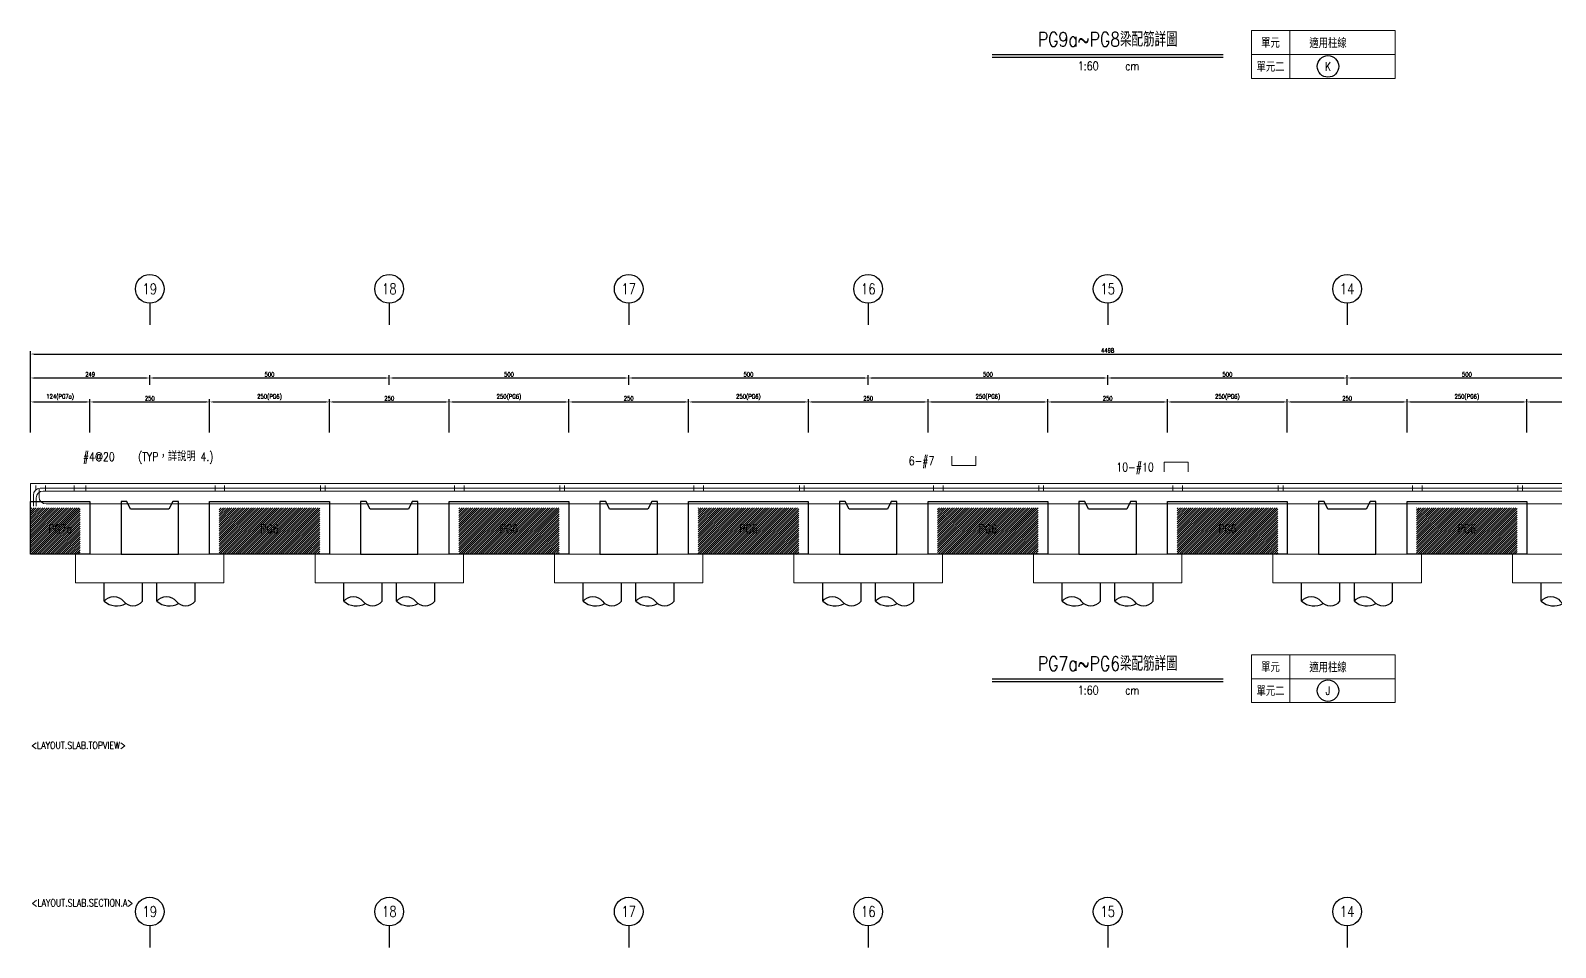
# Model space of a CAD drawing. Extents: x -4754 to 4976, y -23710 to 3942.
# Drawn here: x -265 to 2919, y -9914 to -7999 of the extents above; entities that cross this region are included whole.
import ezdxf
from ezdxf.enums import TextEntityAlignment as Align

# ---------------------------------------------------------------- set-up
doc = ezdxf.new("R2010")
doc.units = 0
doc.header["$LTSCALE"] = 3
doc.layers.get('0').update_dxf_attribs({"linetype": 'CONTINUOUS'})
doc.layers.add('HB_0', color=7, linetype='CONTINUOUS', transparency=0.5)
for name, color, linetype in [('HB_DIM', 1, 'CONTINUOUS'), ('HB_SYMBOLS', 7, 'CONTINUOUS'), ('HB_TXT_CTEXT', 2, 'CONTINUOUS'), ('RCAD.PARM.Treatle', 2, 'CONTINUOUS'), ('鋼筋', 3, 'CONTINUOUS')]:
    doc.layers.add(name, color=color, linetype=linetype)
doc.styles.get("Standard").update_dxf_attribs({"font": 'ROMANS.shx', "width": 0.8, "bigfont": 'chineset.shx'})
doc.dimstyles.new('30', dxfattribs={"dimscale": 3, "dimtxt": 3, "dimasz": 2.5, "dimexe": 2, "dimexo": 2, "dimgap": 1, "dimtad": 1, "dimdsep": 46, "dimtxsty": 'Standard', "dimcen": 0, "dimclrd": 256, "dimclre": 256, "dimclrt": 2, "dimadec": 0, "dimazin": 0, "dimtfac": 1, "dimtix": 1, "dimtmove": 2, "dimatfit": 3, "dimfxl": 1, "dimtolj": 1, "dimtzin": 0, "dimarcsym": 0})

# ---------------------------------------------------------------- blocks, each defined once
blk = doc.blocks.new('title_beam')
at = {"color": 3, "linetype": 'Continuous'}
blk.add_line((-241.2, 0), (241.2, 0), dxfattribs=at)
at = {"color": 1, "linetype": 'Continuous'}
blk.add_line((-241.2, -6), (241.2, -6), dxfattribs=at)
at = {"color": 3, "linetype": 'Continuous', "width": 0.8}
blk.add_attdef('TITLE', text='', height=30, dxfattribs=at).set_placement((0, 33), align=Align.MIDDLE)
at = {"linetype": 'Continuous', "width": 0.8}
blk.add_attdef('SCALE', text='', height=18, dxfattribs=at).set_placement((-40.6, -24), align=Align.MIDDLE)
blk.add_attdef('CM', (36.5, -33), '', height=18, dxfattribs=at)
blk = doc.blocks.new('line_tag')
at = {"layer": 'HB_SYMBOLS', "color": 4, "linetype": 'Continuous'}
blk.add_circle((0, 0), 22.5, dxfattribs=at)
at = {"color": 4, "linetype": 'Continuous', "width": 0.8}
blk.add_attdef('A', text='', height=18, dxfattribs=at).set_placement((0, 0), align=Align.MIDDLE)
blk = doc.blocks.new('racked_with_pilecap_Longitude')
for p, q in [((-95, -38.1), (-95, 0)), ((-15, -38.1), (-15, 0)), ((15, -38.1), (15, 0)), ((95, -38.1), (95, 0))]:
    blk.add_line(p, q)
for points in [[(-95, -38.1, -0.48), (-55, -38.1, 0.48), (-15, -38.1, 0.48)], [(15, -38.1, -0.48), (55, -38.1, 0.48), (95, -38.1, 0.48)], [(-95, -38.1, 0.326111), (-49.8, -43, 0.326111)], [(15, -38.1, 0.326111), (60.2, -43, 0.326111)]]:
    blk.add_lwpolyline(points, format="xyb")
blk = doc.blocks.new('line_guide')
at = {"color": 4, "linetype": 'Continuous'}
blk.add_line((0, 0), (0, -45), dxfattribs=at)
blk.add_circle((0, 30), 30, dxfattribs=at)
at = {"color": 4, "linetype": 'Continuous', "width": 0.8}
blk.add_attdef('A', text='', height=22.5, dxfattribs=at).set_placement((0, 30), align=Align.MIDDLE)
blk = doc.blocks.new('*D1049')
at = {"layer": 'HB_DIM', "linetype": 'Continuous', "lineweight": -2}
for p, q in [((-265.4, -8838.8), (-265.4, -8768.8)), ((-257.9, -8774.8), (-148.9, -8774.8)), ((-141.4, -8838.8), (-141.4, -8768.8))]:
    blk.add_line(p, q, dxfattribs=at)
at = {"layer": 'HB_DIM'}
for points in [[(-257.9, -8773.6), (-257.9, -8776.1), (-265.4, -8774.8)], [(-148.9, -8776.1), (-148.9, -8773.6), (-141.4, -8774.8)]]:
    blk.add_solid(points, dxfattribs=at)
at = {"layer": 'HB_DIM', "color": 2, "linetype": 'Continuous', "insert": (-203.4, -8764.9), "char_height": 9, "attachment_point": 5, "rotation": 0}
blk.add_mtext('\\A1;124(PG7a)', dxfattribs=at)
blk = doc.blocks.new('*D1050')
at = {"layer": 'HB_DIM', "linetype": 'Continuous', "lineweight": -2}
for p, q in [((-141.4, -8838.8), (-141.4, -8768.8)), ((-133.9, -8774.8), (101.1, -8774.8)), ((108.6, -8838.8), (108.6, -8768.8))]:
    blk.add_line(p, q, dxfattribs=at)
at = {"layer": 'HB_DIM'}
for points in [[(-133.9, -8773.6), (-133.9, -8776.1), (-141.4, -8774.8)], [(101.1, -8776.1), (101.1, -8773.6), (108.6, -8774.8)]]:
    blk.add_solid(points, dxfattribs=at)
at = {"layer": 'HB_DIM', "color": 2, "linetype": 'Continuous', "insert": (-16.4, -8767.3), "char_height": 9, "attachment_point": 5, "rotation": 0}
blk.add_mtext('\\A1;250', dxfattribs=at)
blk = doc.blocks.new('*D1051')
at = {"layer": 'HB_DIM', "linetype": 'Continuous', "lineweight": -2}
for p, q in [((108.6, -8838.8), (108.6, -8768.8)), ((116.1, -8774.8), (351.1, -8774.8)), ((358.6, -8838.8), (358.6, -8768.8))]:
    blk.add_line(p, q, dxfattribs=at)
at = {"layer": 'HB_DIM'}
for points in [[(116.1, -8773.6), (116.1, -8776.1), (108.6, -8774.8)], [(351.1, -8776.1), (351.1, -8773.6), (358.6, -8774.8)]]:
    blk.add_solid(points, dxfattribs=at)
at = {"layer": 'HB_DIM', "color": 2, "linetype": 'Continuous', "insert": (233.6, -8764.9), "char_height": 9, "attachment_point": 5, "rotation": 0}
blk.add_mtext('\\A1;250(PG6)', dxfattribs=at)
blk = doc.blocks.new('*D1052')
at = {"layer": 'HB_DIM', "linetype": 'Continuous', "lineweight": -2}
for p, q in [((358.6, -8838.8), (358.6, -8768.8)), ((366.1, -8774.8), (601.1, -8774.8)), ((608.6, -8838.8), (608.6, -8768.8))]:
    blk.add_line(p, q, dxfattribs=at)
at = {"layer": 'HB_DIM'}
for points in [[(366.1, -8773.6), (366.1, -8776.1), (358.6, -8774.8)], [(601.1, -8776.1), (601.1, -8773.6), (608.6, -8774.8)]]:
    blk.add_solid(points, dxfattribs=at)
at = {"layer": 'HB_DIM', "color": 2, "linetype": 'Continuous', "insert": (483.6, -8767.3), "char_height": 9, "attachment_point": 5, "rotation": 0}
blk.add_mtext('\\A1;250', dxfattribs=at)
blk = doc.blocks.new('*D1053')
at = {"layer": 'HB_DIM', "linetype": 'Continuous', "lineweight": -2}
for p, q in [((608.6, -8838.8), (608.6, -8768.8)), ((616.1, -8774.8), (851.1, -8774.8)), ((858.6, -8838.8), (858.6, -8768.8))]:
    blk.add_line(p, q, dxfattribs=at)
at = {"layer": 'HB_DIM'}
for points in [[(616.1, -8773.6), (616.1, -8776.1), (608.6, -8774.8)], [(851.1, -8776.1), (851.1, -8773.6), (858.6, -8774.8)]]:
    blk.add_solid(points, dxfattribs=at)
at = {"layer": 'HB_DIM', "color": 2, "linetype": 'Continuous', "insert": (733.6, -8764.9), "char_height": 9, "attachment_point": 5, "rotation": 0}
blk.add_mtext('\\A1;250(PG6)', dxfattribs=at)
blk = doc.blocks.new('*D1054')
at = {"layer": 'HB_DIM', "linetype": 'Continuous', "lineweight": -2}
for p, q in [((858.6, -8838.8), (858.6, -8768.8)), ((866.1, -8774.8), (1101.1, -8774.8)), ((1108.6, -8838.8), (1108.6, -8768.8))]:
    blk.add_line(p, q, dxfattribs=at)
at = {"layer": 'HB_DIM'}
for points in [[(866.1, -8773.6), (866.1, -8776.1), (858.6, -8774.8)], [(1101.1, -8776.1), (1101.1, -8773.6), (1108.6, -8774.8)]]:
    blk.add_solid(points, dxfattribs=at)
at = {"layer": 'HB_DIM', "color": 2, "linetype": 'Continuous', "insert": (983.6, -8767.3), "char_height": 9, "attachment_point": 5, "rotation": 0}
blk.add_mtext('\\A1;250', dxfattribs=at)
blk = doc.blocks.new('*D1055')
at = {"layer": 'HB_DIM', "linetype": 'Continuous', "lineweight": -2}
for p, q in [((1108.6, -8838.8), (1108.6, -8768.8)), ((1116.1, -8774.8), (1351.1, -8774.8)), ((1358.6, -8838.8), (1358.6, -8768.8))]:
    blk.add_line(p, q, dxfattribs=at)
at = {"layer": 'HB_DIM'}
for points in [[(1116.1, -8773.6), (1116.1, -8776.1), (1108.6, -8774.8)], [(1351.1, -8776.1), (1351.1, -8773.6), (1358.6, -8774.8)]]:
    blk.add_solid(points, dxfattribs=at)
at = {"layer": 'HB_DIM', "color": 2, "linetype": 'Continuous', "insert": (1233.6, -8764.9), "char_height": 9, "attachment_point": 5, "rotation": 0}
blk.add_mtext('\\A1;250(PG6)', dxfattribs=at)
blk = doc.blocks.new('*D1056')
at = {"layer": 'HB_DIM', "linetype": 'Continuous', "lineweight": -2}
for p, q in [((1358.6, -8838.8), (1358.6, -8768.8)), ((1366.1, -8774.8), (1601.1, -8774.8)), ((1608.6, -8838.8), (1608.6, -8768.8))]:
    blk.add_line(p, q, dxfattribs=at)
at = {"layer": 'HB_DIM'}
for points in [[(1366.1, -8773.6), (1366.1, -8776.1), (1358.6, -8774.8)], [(1601.1, -8776.1), (1601.1, -8773.6), (1608.6, -8774.8)]]:
    blk.add_solid(points, dxfattribs=at)
at = {"layer": 'HB_DIM', "color": 2, "linetype": 'Continuous', "insert": (1483.6, -8767.3), "char_height": 9, "attachment_point": 5, "rotation": 0}
blk.add_mtext('\\A1;250', dxfattribs=at)
blk = doc.blocks.new('*D1057')
at = {"layer": 'HB_DIM', "linetype": 'Continuous', "lineweight": -2}
for p, q in [((1608.6, -8838.8), (1608.6, -8768.8)), ((1616.1, -8774.8), (1851.1, -8774.8)), ((1858.6, -8838.8), (1858.6, -8768.8))]:
    blk.add_line(p, q, dxfattribs=at)
at = {"layer": 'HB_DIM'}
for points in [[(1616.1, -8773.6), (1616.1, -8776.1), (1608.6, -8774.8)], [(1851.1, -8776.1), (1851.1, -8773.6), (1858.6, -8774.8)]]:
    blk.add_solid(points, dxfattribs=at)
at = {"layer": 'HB_DIM', "color": 2, "linetype": 'Continuous', "insert": (1733.6, -8764.9), "char_height": 9, "attachment_point": 5, "rotation": 0}
blk.add_mtext('\\A1;250(PG6)', dxfattribs=at)
blk = doc.blocks.new('*D1058')
at = {"layer": 'HB_DIM', "linetype": 'Continuous', "lineweight": -2}
for p, q in [((1858.6, -8838.8), (1858.6, -8768.8)), ((1866.1, -8774.8), (2101.1, -8774.8)), ((2108.6, -8838.8), (2108.6, -8768.8))]:
    blk.add_line(p, q, dxfattribs=at)
at = {"layer": 'HB_DIM'}
for points in [[(1866.1, -8773.6), (1866.1, -8776.1), (1858.6, -8774.8)], [(2101.1, -8776.1), (2101.1, -8773.6), (2108.6, -8774.8)]]:
    blk.add_solid(points, dxfattribs=at)
at = {"layer": 'HB_DIM', "color": 2, "linetype": 'Continuous', "insert": (1983.6, -8767.3), "char_height": 9, "attachment_point": 5, "rotation": 0}
blk.add_mtext('\\A1;250', dxfattribs=at)
blk = doc.blocks.new('*D1059')
at = {"layer": 'HB_DIM', "linetype": 'Continuous', "lineweight": -2}
for p, q in [((2108.6, -8838.8), (2108.6, -8768.8)), ((2116.1, -8774.8), (2351.1, -8774.8)), ((2358.6, -8838.8), (2358.6, -8768.8))]:
    blk.add_line(p, q, dxfattribs=at)
at = {"layer": 'HB_DIM'}
for points in [[(2116.1, -8773.6), (2116.1, -8776.1), (2108.6, -8774.8)], [(2351.1, -8776.1), (2351.1, -8773.6), (2358.6, -8774.8)]]:
    blk.add_solid(points, dxfattribs=at)
at = {"layer": 'HB_DIM', "color": 2, "linetype": 'Continuous', "insert": (2233.6, -8764.9), "char_height": 9, "attachment_point": 5, "rotation": 0}
blk.add_mtext('\\A1;250(PG6)', dxfattribs=at)
blk = doc.blocks.new('*D1060')
at = {"layer": 'HB_DIM', "linetype": 'Continuous', "lineweight": -2}
for p, q in [((2358.6, -8838.8), (2358.6, -8768.8)), ((2366.1, -8774.8), (2601.1, -8774.8)), ((2608.6, -8838.8), (2608.6, -8768.8))]:
    blk.add_line(p, q, dxfattribs=at)
at = {"layer": 'HB_DIM'}
for points in [[(2366.1, -8773.6), (2366.1, -8776.1), (2358.6, -8774.8)], [(2601.1, -8776.1), (2601.1, -8773.6), (2608.6, -8774.8)]]:
    blk.add_solid(points, dxfattribs=at)
at = {"layer": 'HB_DIM', "color": 2, "linetype": 'Continuous', "insert": (2483.6, -8767.3), "char_height": 9, "attachment_point": 5, "rotation": 0}
blk.add_mtext('\\A1;250', dxfattribs=at)
blk = doc.blocks.new('*D1061')
at = {"layer": 'HB_DIM', "linetype": 'Continuous', "lineweight": -2}
for p, q in [((2608.6, -8838.8), (2608.6, -8768.8)), ((2616.1, -8774.8), (2851.1, -8774.8)), ((2858.6, -8838.8), (2858.6, -8768.8))]:
    blk.add_line(p, q, dxfattribs=at)
at = {"layer": 'HB_DIM'}
for points in [[(2616.1, -8773.6), (2616.1, -8776.1), (2608.6, -8774.8)], [(2851.1, -8776.1), (2851.1, -8773.6), (2858.6, -8774.8)]]:
    blk.add_solid(points, dxfattribs=at)
at = {"layer": 'HB_DIM', "color": 2, "linetype": 'Continuous', "insert": (2733.6, -8764.9), "char_height": 9, "attachment_point": 5, "rotation": 0}
blk.add_mtext('\\A1;250(PG6)', dxfattribs=at)
blk = doc.blocks.new('*D1062')
at = {"layer": 'HB_DIM', "linetype": 'Continuous', "lineweight": -2}
for p, q in [((2858.6, -8838.8), (2858.6, -8768.8)), ((2866.1, -8774.8), (3101.1, -8774.8)), ((3108.6, -8838.8), (3108.6, -8768.8))]:
    blk.add_line(p, q, dxfattribs=at)
at = {"layer": 'HB_DIM'}
for points in [[(2866.1, -8773.6), (2866.1, -8776.1), (2858.6, -8774.8)], [(3101.1, -8776.1), (3101.1, -8773.6), (3108.6, -8774.8)]]:
    blk.add_solid(points, dxfattribs=at)
at = {"layer": 'HB_DIM', "color": 2, "linetype": 'Continuous', "insert": (2983.6, -8767.3), "char_height": 9, "attachment_point": 5, "rotation": 0}
blk.add_mtext('\\A1;250', dxfattribs=at)
blk = doc.blocks.new('*D1069')
at = {"layer": 'HB_DIM', "linetype": 'Continuous', "lineweight": -2}
for p, q in [((-265.4, -8838.8), (-265.4, -8668.8)), ((-257.9, -8674.8), (4225.1, -8674.8)), ((4232.6, -8838.8), (4232.6, -8668.8))]:
    blk.add_line(p, q, dxfattribs=at)
at = {"layer": 'HB_DIM'}
for points in [[(-257.9, -8673.6), (-257.9, -8676.1), (-265.4, -8674.8)], [(4225.1, -8676.1), (4225.1, -8673.6), (4232.6, -8674.8)]]:
    blk.add_solid(points, dxfattribs=at)
at = {"layer": 'HB_DIM', "color": 2, "linetype": 'Continuous', "insert": (1983.6, -8667.3), "char_height": 9, "attachment_point": 5, "rotation": 0}
blk.add_mtext('\\A1;4498', dxfattribs=at)
blk = doc.blocks.new('*D1070')
at = {"layer": 'HB_DIM', "linetype": 'Continuous', "lineweight": -2}
for p, q in [((-265.4, -8838.8), (-265.4, -8718.8)), ((-16.4, -8738.8), (-16.4, -8718.8)), ((-257.9, -8724.8), (-23.9, -8724.8))]:
    blk.add_line(p, q, dxfattribs=at)
at = {"layer": 'HB_DIM'}
for points in [[(-257.9, -8723.6), (-257.9, -8726.1), (-265.4, -8724.8)], [(-23.9, -8726.1), (-23.9, -8723.6), (-16.4, -8724.8)]]:
    blk.add_solid(points, dxfattribs=at)
at = {"layer": 'HB_DIM', "color": 2, "linetype": 'Continuous', "insert": (-140.9, -8717.3), "char_height": 9, "attachment_point": 5, "rotation": 0}
blk.add_mtext('\\A1;249', dxfattribs=at)
blk = doc.blocks.new('*D1071')
at = {"layer": 'HB_DIM', "linetype": 'Continuous', "lineweight": -2}
for p, q in [((-16.4, -8738.8), (-16.4, -8718.8)), ((483.6, -8738.8), (483.6, -8718.8)), ((-8.9, -8724.8), (476.1, -8724.8))]:
    blk.add_line(p, q, dxfattribs=at)
at = {"layer": 'HB_DIM'}
for points in [[(-8.9, -8723.6), (-8.9, -8726.1), (-16.4, -8724.8)], [(476.1, -8726.1), (476.1, -8723.6), (483.6, -8724.8)]]:
    blk.add_solid(points, dxfattribs=at)
at = {"layer": 'HB_DIM', "color": 2, "linetype": 'Continuous', "insert": (233.6, -8717.3), "char_height": 9, "attachment_point": 5, "rotation": 0}
blk.add_mtext('\\A1;500', dxfattribs=at)
blk = doc.blocks.new('*D1072')
at = {"layer": 'HB_DIM', "linetype": 'Continuous', "lineweight": -2}
for p, q in [((483.6, -8738.8), (483.6, -8718.8)), ((983.6, -8738.8), (983.6, -8718.8)), ((491.1, -8724.8), (976.1, -8724.8))]:
    blk.add_line(p, q, dxfattribs=at)
at = {"layer": 'HB_DIM'}
for points in [[(491.1, -8723.6), (491.1, -8726.1), (483.6, -8724.8)], [(976.1, -8726.1), (976.1, -8723.6), (983.6, -8724.8)]]:
    blk.add_solid(points, dxfattribs=at)
at = {"layer": 'HB_DIM', "color": 2, "linetype": 'Continuous', "insert": (733.6, -8717.3), "char_height": 9, "attachment_point": 5, "rotation": 0}
blk.add_mtext('\\A1;500', dxfattribs=at)
blk = doc.blocks.new('*D1073')
at = {"layer": 'HB_DIM', "linetype": 'Continuous', "lineweight": -2}
for p, q in [((983.6, -8738.8), (983.6, -8718.8)), ((1483.6, -8738.8), (1483.6, -8718.8)), ((991.1, -8724.8), (1476.1, -8724.8))]:
    blk.add_line(p, q, dxfattribs=at)
at = {"layer": 'HB_DIM'}
for points in [[(991.1, -8723.6), (991.1, -8726.1), (983.6, -8724.8)], [(1476.1, -8726.1), (1476.1, -8723.6), (1483.6, -8724.8)]]:
    blk.add_solid(points, dxfattribs=at)
at = {"layer": 'HB_DIM', "color": 2, "linetype": 'Continuous', "insert": (1233.6, -8717.3), "char_height": 9, "attachment_point": 5, "rotation": 0}
blk.add_mtext('\\A1;500', dxfattribs=at)
blk = doc.blocks.new('*D1074')
at = {"layer": 'HB_DIM', "linetype": 'Continuous', "lineweight": -2}
for p, q in [((1483.6, -8738.8), (1483.6, -8718.8)), ((1983.6, -8738.8), (1983.6, -8718.8)), ((1491.1, -8724.8), (1976.1, -8724.8))]:
    blk.add_line(p, q, dxfattribs=at)
at = {"layer": 'HB_DIM'}
for points in [[(1491.1, -8723.6), (1491.1, -8726.1), (1483.6, -8724.8)], [(1976.1, -8726.1), (1976.1, -8723.6), (1983.6, -8724.8)]]:
    blk.add_solid(points, dxfattribs=at)
at = {"layer": 'HB_DIM', "color": 2, "linetype": 'Continuous', "insert": (1733.6, -8717.3), "char_height": 9, "attachment_point": 5, "rotation": 0}
blk.add_mtext('\\A1;500', dxfattribs=at)
blk = doc.blocks.new('*D1075')
at = {"layer": 'HB_DIM', "linetype": 'Continuous', "lineweight": -2}
for p, q in [((1983.6, -8738.8), (1983.6, -8718.8)), ((2483.6, -8738.8), (2483.6, -8718.8)), ((1991.1, -8724.8), (2476.1, -8724.8))]:
    blk.add_line(p, q, dxfattribs=at)
at = {"layer": 'HB_DIM'}
for points in [[(1991.1, -8723.6), (1991.1, -8726.1), (1983.6, -8724.8)], [(2476.1, -8726.1), (2476.1, -8723.6), (2483.6, -8724.8)]]:
    blk.add_solid(points, dxfattribs=at)
at = {"layer": 'HB_DIM', "color": 2, "linetype": 'Continuous', "insert": (2233.6, -8717.3), "char_height": 9, "attachment_point": 5, "rotation": 0}
blk.add_mtext('\\A1;500', dxfattribs=at)
blk = doc.blocks.new('*D1076')
at = {"layer": 'HB_DIM', "linetype": 'Continuous', "lineweight": -2}
for p, q in [((2483.6, -8738.8), (2483.6, -8718.8)), ((2983.6, -8738.8), (2983.6, -8718.8)), ((2491.1, -8724.8), (2976.1, -8724.8))]:
    blk.add_line(p, q, dxfattribs=at)
at = {"layer": 'HB_DIM'}
for points in [[(2491.1, -8723.6), (2491.1, -8726.1), (2483.6, -8724.8)], [(2976.1, -8726.1), (2976.1, -8723.6), (2983.6, -8724.8)]]:
    blk.add_solid(points, dxfattribs=at)
at = {"layer": 'HB_DIM', "color": 2, "linetype": 'Continuous', "insert": (2733.6, -8717.3), "char_height": 9, "attachment_point": 5, "rotation": 0}
blk.add_mtext('\\A1;500', dxfattribs=at)

msp = doc.modelspace()

# ---------------------------------------------------------------- hatches: boundary and pattern name
at = {"layer": 'HB_0', "linetype": 'Continuous'}
h = msp.add_hatch(dxfattribs=at)
h.set_pattern_fill('ANSI31', color=256, style=0)
h.paths.add_polyline_path([(-265.427, -8995.604), (-161.427, -8995.604), (-161.427, -9092.604), (-265.427, -9092.604)], flags=17)
h = msp.add_hatch(dxfattribs=at)
h.set_pattern_fill('ANSI31', color=256, style=0)
h.paths.add_polyline_path([(128.573, -8995.604), (338.573, -8995.604), (338.573, -9092.604), (128.573, -9092.604)], flags=17)
h = msp.add_hatch(dxfattribs=at)
h.set_pattern_fill('ANSI31', color=256, style=0)
h.paths.add_polyline_path([(628.573, -8995.604), (838.573, -8995.604), (838.573, -9092.604), (628.573, -9092.604)], flags=17)
h = msp.add_hatch(dxfattribs=at)
h.set_pattern_fill('ANSI31', color=256, style=0)
h.paths.add_polyline_path([(1128.573, -8995.604), (1338.573, -8995.604), (1338.573, -9092.604), (1128.573, -9092.604)], flags=17)
h = msp.add_hatch(dxfattribs=at)
h.set_pattern_fill('ANSI31', color=256, style=0)
h.paths.add_polyline_path([(1628.573, -8995.604), (1838.573, -8995.604), (1838.573, -9092.604), (1628.573, -9092.604)], flags=17)
h = msp.add_hatch(dxfattribs=at)
h.set_pattern_fill('ANSI31', color=256, style=0)
h.paths.add_polyline_path([(2128.573, -8995.604), (2338.573, -8995.604), (2338.573, -9092.604), (2128.573, -9092.604)], flags=17)
h = msp.add_hatch(dxfattribs=at)
h.set_pattern_fill('ANSI31', color=256, style=0)
h.paths.add_polyline_path([(2628.573, -8995.604), (2838.573, -8995.604), (2838.573, -9092.604), (2628.573, -9092.604)], flags=17)

# ---------------------------------------------------------------- linework, layer by layer
at = {"layer": 'HB_0', "lineweight": 5}
msp.add_lwpolyline([(-265.427, -9092.604), (-265.427, -8944.802), (4232.573, -8944.802), (4232.573, -9092.604), (-265.427, -9092.604)], dxfattribs=at)
at = {"layer": 'HB_0', "color": 1, "linetype": 'Continuous'}
for points in [[(-265.427, -8982.604), (-161.427, -8982.604), (-141.427, -8982.604), (-141.427, -9092.604), (-161.427, -9092.604), (-265.427, -9092.604), (-265.427, -8982.604)], [(43.573, -9092.604), (43.573, -8982.604), (31.573, -8982.604), (23.573, -8998.604), (-56.427, -8998.604), (-64.427, -8982.604), (-76.427, -8982.604), (-76.427, -9092.604), (43.573, -9092.604)], [(108.573, -8982.604), (128.573, -8982.604), (338.573, -8982.604), (358.573, -8982.604), (358.573, -9092.604), (338.573, -9092.604), (128.573, -9092.604), (108.573, -9092.604), (108.573, -8982.604)], [(543.573, -9092.604), (543.573, -8982.604), (531.573, -8982.604), (523.573, -8998.604), (443.573, -8998.604), (435.573, -8982.604), (423.573, -8982.604), (423.573, -9092.604), (543.573, -9092.604)], [(608.573, -8982.604), (628.573, -8982.604), (838.573, -8982.604), (858.573, -8982.604), (858.573, -9092.604), (838.573, -9092.604), (628.573, -9092.604), (608.573, -9092.604), (608.573, -8982.604)], [(1043.573, -9092.604), (1043.573, -8982.604), (1031.573, -8982.604), (1023.573, -8998.604), (943.573, -8998.604), (935.573, -8982.604), (923.573, -8982.604), (923.573, -9092.604), (1043.573, -9092.604)], [(1108.573, -8982.604), (1128.573, -8982.604), (1338.573, -8982.604), (1358.573, -8982.604), (1358.573, -9092.604), (1338.573, -9092.604), (1128.573, -9092.604), (1108.573, -9092.604), (1108.573, -8982.604)], [(1543.573, -9092.604), (1543.573, -8982.604), (1531.573, -8982.604), (1523.573, -8998.604), (1443.573, -8998.604), (1435.573, -8982.604), (1423.573, -8982.604), (1423.573, -9092.604), (1543.573, -9092.604)], [(1608.573, -8982.604), (1628.573, -8982.604), (1838.573, -8982.604), (1858.573, -8982.604), (1858.573, -9092.604), (1838.573, -9092.604), (1628.573, -9092.604), (1608.573, -9092.604), (1608.573, -8982.604)], [(2043.573, -9092.604), (2043.573, -8982.604), (2031.573, -8982.604), (2023.573, -8998.604), (1943.573, -8998.604), (1935.573, -8982.604), (1923.573, -8982.604), (1923.573, -9092.604), (2043.573, -9092.604)], [(2108.573, -8982.604), (2128.573, -8982.604), (2338.573, -8982.604), (2358.573, -8982.604), (2358.573, -9092.604), (2338.573, -9092.604), (2128.573, -9092.604), (2108.573, -9092.604), (2108.573, -8982.604)], [(2543.573, -9092.604), (2543.573, -8982.604), (2531.573, -8982.604), (2523.573, -8998.604), (2443.573, -8998.604), (2435.573, -8982.604), (2423.573, -8982.604), (2423.573, -9092.604), (2543.573, -9092.604)], [(2608.573, -8982.604), (2628.573, -8982.604), (2838.573, -8982.604), (2858.573, -8982.604), (2858.573, -9092.604), (2838.573, -9092.604), (2628.573, -9092.604), (2608.573, -9092.604), (2608.573, -8982.604)]]:
    msp.add_lwpolyline(points, dxfattribs=at)
at = {"layer": 'HB_0', "lineweight": 5}
for points in [[(-171.427, -9152.604, -325), (138.573, -9152.604, -325), (138.573, -9092.604, -325), (-171.427, -9092.604, -325), (-171.427, -9152.604, -325)], [(328.573, -9152.604, -325), (638.573, -9152.604, -325), (638.573, -9092.604, -325), (328.573, -9092.604, -325), (328.573, -9152.604, -325)], [(828.573, -9152.604, -325), (1138.573, -9152.604, -325), (1138.573, -9092.604, -325), (828.573, -9092.604, -325), (828.573, -9152.604, -325)], [(1328.573, -9152.604, -325), (1638.573, -9152.604, -325), (1638.573, -9092.604, -325), (1328.573, -9092.604, -325), (1328.573, -9152.604, -325)], [(1828.573, -9152.604, -325), (2138.573, -9152.604, -325), (2138.573, -9092.604, -325), (1828.573, -9092.604, -325), (1828.573, -9152.604, -325)], [(2328.573, -9152.604, -325), (2638.573, -9152.604, -325), (2638.573, -9092.604, -325), (2328.573, -9092.604, -325), (2328.573, -9152.604, -325)], [(2828.573, -9152.604, -325), (3138.573, -9152.604, -325), (3138.573, -9092.604, -325), (2828.573, -9092.604, -325), (2828.573, -9152.604, -325)]]:
    msp.add_polyline3d(points, dxfattribs=at)
at = {"layer": 'HB_DIM', "color": 1, "linetype": 'Continuous'}
for points in [[(-234.157, -8949.139, 0, 5, 0), (-224.157, -8939.139, 0, 0, 0), (-174.157, -8889.139, 0, 0, 0), (-156.157, -8889.139, 0, 0, 0)], [(1540.271, -8987.802, 0, 5, 0), (1540.271, -8972.802, 0, 0, 0), (1540.271, -8897.802, 0, 0, 0), (1558.271, -8897.802, 0, 0, 0)], [(1968.573, -8960.802, 0, 5, 0), (1972.884, -8946.434, 0, 0, 0), (1983.573, -8910.802, 0, 0, 0), (2001.573, -8910.802, 0, 0, 0)], [(1968.573, -8954.802, 0, 5, 0), (1973.413, -8940.604, 0, 0, 0), (1983.573, -8910.802, 0, 0, 0), (2001.573, -8910.802, 0, 0, 0)]]:
    msp.add_lwpolyline(points, format="xyseb", dxfattribs=at)
at = {"layer": 'HB_TXT_CTEXT', "color": 4, "lineweight": 5, "true_color": 0x00ffff}
for p, q in [((2363.573, -7999.332), (2363.573, -8099.332)), ((2283.573, -8049.332), (2583.573, -8049.332)), ((2363.573, -9302.604), (2363.573, -9402.604)), ((2283.573, -9352.604), (2583.573, -9352.604))]:
    msp.add_line(p, q, dxfattribs=at)
for points in [[(2283.573, -7999.332), (2283.573, -8099.332), (2583.573, -8099.332), (2583.573, -7999.332), (2283.573, -7999.332)], [(2283.573, -9302.604), (2283.573, -9402.604), (2583.573, -9402.604), (2583.573, -9302.604), (2283.573, -9302.604)]]:
    msp.add_lwpolyline(points, dxfattribs=at)
at = {"layer": 'HB_TXT_CTEXT', "lineweight": 5}
for points in [[(1658.271, -8887.802, -37.62), (1658.271, -8907.802, -37.62), (1708.271, -8907.802, -37.62), (1708.271, -8887.802, -37.62)], [(2101.573, -8920.802, -37.12), (2101.573, -8900.802, -37.12), (2151.573, -8900.802, -37.12), (2151.573, -8920.802, -37.12)]]:
    msp.add_polyline3d(points, dxfattribs=at)
at = {"layer": '鋼筋', "lineweight": 5}
for p, q in [((-259.427, -8992.412, -37.12), (-259.427, -8969.292, -37.12)), ((-259.427, -8992.412, -26.514), (-259.427, -8969.292, -26.514)), ((-259.427, -8992.412, -15.909), (-259.427, -8969.292, -15.909)), ((-259.427, -8992.412, -5.303), (-259.427, -8969.292, -5.303)), ((-259.427, -8992.412, 5.303), (-259.427, -8969.292, 5.303)), ((-259.427, -8992.412, 15.909), (-259.427, -8969.292, 15.909)), ((-259.427, -8992.412, 26.514), (-259.427, -8969.292, 26.514)), ((-259.427, -8992.412, 37.12), (-259.427, -8969.292, 37.12)), ((-254.157, -8949.139, -36.23), (-254.157, -8949.139, 36.23)), ((-254.157, -8952.314, 39.405), (-254.157, -8959.934, 39.405)), ((-254.157, -8959.947, -33.087), (-254.157, -8954.559, -38.475)), ((-253.427, -8992.412, -37.12), (-253.427, -8975.292, -37.12)), ((-253.427, -8992.412, 37.12), (-253.427, -8975.292, 37.12)), ((-247.427, -8956.692, -37.62), (-247.427, -8973.312, -37.62)), ((-247.427, -8956.692, -22.572), (-247.427, -8973.312, -22.572)), ((-247.427, -8956.692, -7.524), (-247.427, -8973.312, -7.524)), ((-247.427, -8956.692, 7.524), (-247.427, -8973.312, 7.524)), ((-247.427, -8956.692, 22.572), (-247.427, -8973.312, 22.572)), ((-247.427, -8956.692, 37.62), (-247.427, -8973.312, 37.62)), ((-244.937, -8954.802, -37.12), (4212.083, -8954.802, -37.12)), ((-244.937, -8954.802, -26.514), (4212.083, -8954.802, -26.514)), ((-244.937, -8954.802, -15.909), (4212.083, -8954.802, -15.909)), ((-244.937, -8954.802, -5.303), (4212.083, -8954.802, -5.303)), ((-244.937, -8954.802, 5.303), (4212.083, -8954.802, 5.303)), ((-244.937, -8954.802, 15.909), (4212.083, -8954.802, 15.909)), ((-244.937, -8954.802, 26.514), (4212.083, -8954.802, 26.514)), ((-244.937, -8954.802, 37.12), (4212.083, -8954.802, 37.12)), ((-238.937, -8960.802, -37.12), (4206.083, -8960.802, -37.12)), ((-238.937, -8960.802, 37.12), (4206.083, -8960.802, 37.12)), ((-234.157, -8949.139, -36.23), (-234.157, -8949.139, 36.23)), ((-234.157, -8952.314, 39.405), (-234.157, -8959.934, 39.405)), ((-234.157, -8959.947, -33.087), (-234.157, -8954.559, -38.475)), ((-174.157, -8949.139, -36.23), (-174.157, -8949.139, 36.23)), ((-174.157, -8952.314, 39.405), (-174.157, -8959.934, 39.405)), ((-174.157, -8959.947, -33.087), (-174.157, -8954.559, -38.475)), ((-150.157, -8949.139, -36.23), (-150.157, -8949.139, 36.23)), ((-150.157, -8952.314, 39.405), (-150.157, -8959.934, 39.405)), ((-150.157, -8959.947, -33.087), (-150.157, -8954.559, -38.475)), ((119.843, -8949.139, -36.57), (119.843, -8949.139, 36.57)), ((119.843, -8952.314, 39.745), (119.843, -8959.934, 39.745)), ((119.843, -8959.947, -33.427), (119.843, -8954.559, -38.815)), ((139.843, -8949.139, -36.57), (139.843, -8949.139, 36.57)), ((139.843, -8952.314, 39.745), (139.843, -8959.934, 39.745)), ((139.843, -8959.947, -33.427), (139.843, -8954.559, -38.815)), ((339.843, -8949.139, -36.57), (339.843, -8949.139, 36.57)), ((339.843, -8952.314, 39.745), (339.843, -8959.934, 39.745)), ((339.843, -8959.947, -33.427), (339.843, -8954.559, -38.815)), ((349.843, -8949.139, -36.57), (349.843, -8949.139, 36.57)), ((349.843, -8952.314, 39.745), (349.843, -8959.934, 39.745)), ((349.843, -8959.947, -33.427), (349.843, -8954.559, -38.815)), ((619.843, -8949.139, -36.57), (619.843, -8949.139, 36.57)), ((619.843, -8952.314, 39.745), (619.843, -8959.934, 39.745)), ((619.843, -8959.947, -33.427), (619.843, -8954.559, -38.815)), ((639.843, -8949.139, -36.57), (639.843, -8949.139, 36.57)), ((639.843, -8952.314, 39.745), (639.843, -8959.934, 39.745)), ((639.843, -8959.947, -33.427), (639.843, -8954.559, -38.815)), ((839.843, -8949.139, -36.57), (839.843, -8949.139, 36.57)), ((839.843, -8952.314, 39.745), (839.843, -8959.934, 39.745)), ((839.843, -8959.947, -33.427), (839.843, -8954.559, -38.815)), ((849.843, -8949.139, -36.57), (849.843, -8949.139, 36.57)), ((849.843, -8952.314, 39.745), (849.843, -8959.934, 39.745)), ((849.843, -8959.947, -33.427), (849.843, -8954.559, -38.815)), ((1119.843, -8949.139, -36.57), (1119.843, -8949.139, 36.57)), ((1119.843, -8952.314, 39.745), (1119.843, -8959.934, 39.745)), ((1119.843, -8959.947, -33.427), (1119.843, -8954.559, -38.815)), ((1139.843, -8949.139, -36.57), (1139.843, -8949.139, 36.57)), ((1139.843, -8952.314, 39.745), (1139.843, -8959.934, 39.745)), ((1139.843, -8959.947, -33.427), (1139.843, -8954.559, -38.815)), ((1339.843, -8949.139, -36.57), (1339.843, -8949.139, 36.57)), ((1339.843, -8952.314, 39.745), (1339.843, -8959.934, 39.745)), ((1339.843, -8959.947, -33.427), (1339.843, -8954.559, -38.815)), ((1349.843, -8949.139, -36.57), (1349.843, -8949.139, 36.57)), ((1349.843, -8952.314, 39.745), (1349.843, -8959.934, 39.745)), ((1349.843, -8959.947, -33.427), (1349.843, -8954.559, -38.815)), ((1619.843, -8949.139, -36.57), (1619.843, -8949.139, 36.57)), ((1619.843, -8952.314, 39.745), (1619.843, -8959.934, 39.745)), ((1619.843, -8959.947, -33.427), (1619.843, -8954.559, -38.815)), ((1639.843, -8949.139, -36.57), (1639.843, -8949.139, 36.57)), ((1639.843, -8952.314, 39.745), (1639.843, -8959.934, 39.745)), ((1639.843, -8959.947, -33.427), (1639.843, -8954.559, -38.815)), ((1839.843, -8949.139, -36.57), (1839.843, -8949.139, 36.57)), ((1839.843, -8952.314, 39.745), (1839.843, -8959.934, 39.745)), ((1839.843, -8959.947, -33.427), (1839.843, -8954.559, -38.815)), ((1849.843, -8949.139, -36.57), (1849.843, -8949.139, 36.57)), ((1849.843, -8952.314, 39.745), (1849.843, -8959.934, 39.745)), ((1849.843, -8959.947, -33.427), (1849.843, -8954.559, -38.815)), ((2119.843, -8949.139, -36.57), (2119.843, -8949.139, 36.57)), ((2119.843, -8952.314, 39.745), (2119.843, -8959.934, 39.745)), ((2119.843, -8959.947, -33.427), (2119.843, -8954.559, -38.815)), ((2139.843, -8949.139, -36.57), (2139.843, -8949.139, 36.57)), ((2139.843, -8952.314, 39.745), (2139.843, -8959.934, 39.745)), ((2139.843, -8959.947, -33.427), (2139.843, -8954.559, -38.815)), ((2339.843, -8949.139, -36.57), (2339.843, -8949.139, 36.57)), ((2339.843, -8952.314, 39.745), (2339.843, -8959.934, 39.745)), ((2339.843, -8959.947, -33.427), (2339.843, -8954.559, -38.815)), ((2349.843, -8949.139, -36.57), (2349.843, -8949.139, 36.57)), ((2349.843, -8952.314, 39.745), (2349.843, -8959.934, 39.745)), ((2349.843, -8959.947, -33.427), (2349.843, -8954.559, -38.815)), ((2619.843, -8949.139, -36.57), (2619.843, -8949.139, 36.57)), ((2619.843, -8952.314, 39.745), (2619.843, -8959.934, 39.745)), ((2619.843, -8959.947, -33.427), (2619.843, -8954.559, -38.815)), ((2639.843, -8949.139, -36.57), (2639.843, -8949.139, 36.57)), ((2639.843, -8952.314, 39.745), (2639.843, -8959.934, 39.745)), ((2639.843, -8959.947, -33.427), (2639.843, -8954.559, -38.815)), ((2839.843, -8949.139, -36.57), (2839.843, -8949.139, 36.57)), ((2839.843, -8952.314, 39.745), (2839.843, -8959.934, 39.745)), ((2839.843, -8959.947, -33.427), (2839.843, -8954.559, -38.815)), ((2849.843, -8949.139, -36.57), (2849.843, -8949.139, 36.57)), ((2849.843, -8952.314, 39.745), (2849.843, -8959.934, 39.745)), ((2849.843, -8959.947, -33.427), (2849.843, -8954.559, -38.815)), ((-232.937, -8987.802, -37.62), (4200.083, -8987.802, -37.62)), ((-232.937, -8987.802, -22.572), (4200.083, -8987.802, -22.572)), ((-232.937, -8987.802, -7.524), (4200.083, -8987.802, -7.524)), ((-232.937, -8987.802, 7.524), (4200.083, -8987.802, 7.524)), ((-232.937, -8987.802, 22.572), (4200.083, -8987.802, 22.572)), ((-232.937, -8987.802, 37.62), (4200.083, -8987.802, 37.62))]:
    msp.add_line(p, q, dxfattribs=at)
at = {"layer": '鋼筋', "lineweight": 5, "extrusion": (0, 0, -1)}
for centre in [(244.937, -8969.292, 37.12), (244.937, -8969.292, 26.514), (244.937, -8969.292, 15.909), (244.937, -8969.292, 5.303), (244.937, -8969.292, -5.303), (244.937, -8969.292, -15.909), (244.937, -8969.292, -26.514), (244.937, -8969.292, -37.12), (238.937, -8975.292, 37.12), (238.937, -8975.292, -37.12)]:
    msp.add_arc(centre, 14.49, 0, 90, dxfattribs=at)
at = {"layer": '鋼筋', "lineweight": 5, "extrusion": (1, -3.67394e-16, 0)}
for centre, start, end in [((-8952.314, -36.23, -254.157), 225, 0), ((-8952.314, -36.23, -234.157), 225, 0), ((-8952.314, -36.23, -174.157), 225, 0), ((-8952.314, -36.23, -150.157), 225, 0), ((-8952.314, -36.57, 119.843), 225, 0), ((-8952.314, 36.57, 119.843), 0, 90), ((-8952.314, -36.57, 139.843), 225, 0), ((-8952.314, -36.57, 339.843), 225, 0), ((-8952.314, -36.57, 349.843), 225, 0), ((-8952.314, -36.57, 619.843), 225, 0), ((-8952.314, -36.57, 639.843), 225, 0), ((-8952.314, -36.57, 839.843), 225, 0), ((-8952.314, -36.57, 849.843), 225, 0), ((-8952.314, -36.57, 1119.843), 225, 0), ((-8952.314, -36.57, 1139.843), 225, 0), ((-8952.314, -36.57, 1339.843), 225, 0), ((-8952.314, -36.57, 1349.843), 225, 0), ((-8952.314, -36.57, 1619.843), 225, 0), ((-8952.314, -36.57, 1639.843), 225, 0), ((-8952.314, -36.57, 1839.843), 225, 0), ((-8952.314, -36.57, 1849.843), 225, 0), ((-8952.314, -36.57, 2119.843), 225, 0), ((-8952.314, -36.57, 2139.843), 225, 0), ((-8952.314, -36.57, 2339.843), 225, 0), ((-8952.314, -36.57, 2349.843), 225, 0), ((-8952.314, -36.57, 2619.843), 225, 0), ((-8952.314, -36.57, 2639.843), 225, 0), ((-8952.314, -36.57, 2839.843), 225, 0), ((-8952.314, -36.57, 2849.843), 225, 0)]:
    msp.add_arc(centre, 3.175, start, end, dxfattribs=at)
at = {"layer": '鋼筋', "lineweight": 5, "extrusion": (1, -3.67394e-16, -2.60373e-38)}
for centre in [(-8952.314, 36.23, -254.157), (-8952.314, 36.23, -234.157), (-8952.314, 36.23, -174.157), (-8952.314, 36.23, -150.157)]:
    msp.add_arc(centre, 3.175, 0, 90, dxfattribs=at)
at = {"layer": '鋼筋', "lineweight": 5}
for centre in [(-232.937, -8973.312, -37.62), (-232.937, -8973.312, -22.572), (-232.937, -8973.312, -7.524), (-232.937, -8973.312, 7.524), (-232.937, -8973.312, 22.572), (-232.937, -8973.312, 37.62)]:
    msp.add_arc(centre, 14.49, 180, 270, dxfattribs=at)
at = {"layer": '鋼筋', "lineweight": 5, "extrusion": (1, -3.67394e-16, -9.79979e-37)}
for centre in [(-8952.314, 36.57, 139.843), (-8952.314, 36.57, 339.843), (-8952.314, 36.57, 349.843), (-8952.314, 36.57, 619.843), (-8952.314, 36.57, 639.843), (-8952.314, 36.57, 839.843), (-8952.314, 36.57, 849.843), (-8952.314, 36.57, 1119.843), (-8952.314, 36.57, 1139.843), (-8952.314, 36.57, 1339.843), (-8952.314, 36.57, 1349.843), (-8952.314, 36.57, 1619.843), (-8952.314, 36.57, 1639.843), (-8952.314, 36.57, 1839.843), (-8952.314, 36.57, 1849.843), (-8952.314, 36.57, 2119.843), (-8952.314, 36.57, 2139.843), (-8952.314, 36.57, 2339.843), (-8952.314, 36.57, 2349.843), (-8952.314, 36.57, 2619.843), (-8952.314, 36.57, 2639.843), (-8952.314, 36.57, 2839.843), (-8952.314, 36.57, 2849.843)]:
    msp.add_arc(centre, 3.175, 0, 90, dxfattribs=at)

# ---------------------------------------------------------------- block references
at = {"layer": 'HB_0', "linetype": 'Continuous'}
for p, values in [((-16.427, -8568.802), {'A': '19'}), ((483.573, -8568.802), {'A': '18'}), ((983.573, -8568.802), {'A': '17'}), ((1483.573, -8568.802), {'A': '16'}), ((1983.573, -8568.802), {'A': '15'}), ((2483.573, -8568.802), {'A': '14'}), ((-16.427, -9868.802), {'A': '19'}), ((483.573, -9868.802), {'A': '18'}), ((983.573, -9868.802), {'A': '17'}), ((1483.573, -9868.802), {'A': '16'}), ((1983.573, -9868.802), {'A': '15'}), ((2483.573, -9868.802), {'A': '14'})]:
    msp.add_blockref('line_guide', p, dxfattribs=at).add_auto_attribs(values)
for p in [(-16.427, -9152.604, -325), (483.573, -9152.604, -325), (983.573, -9152.604, -325), (1483.573, -9152.604, -325), (1983.573, -9152.604, -325), (2483.573, -9152.604, -325), (2983.573, -9152.604, -325)]:
    msp.add_blockref('racked_with_pilecap_Longitude', p, dxfattribs=at)
at = {"layer": 'HB_TXT_CTEXT', "linetype": 'Continuous'}
for name, p, values in [('title_beam', (1983.573, -8049.332), {'TITLE': 'PG9a~PG8梁配筋詳圖', 'SCALE': '1:60', 'CM': 'cm'}), ('line_tag', (2443.573, -8074.332), {'A': 'K'}), ('title_beam', (1983.573, -9352.604), {'TITLE': 'PG7a~PG6梁配筋詳圖', 'SCALE': '1:60', 'CM': 'cm'}), ('line_tag', (2443.573, -9377.604), {'A': 'J'})]:
    msp.add_blockref(name, p, dxfattribs=at).add_auto_attribs(values)

# ---------------------------------------------------------------- texts
at = {"layer": 'HB_TXT_CTEXT', "linetype": 'Continuous', "width": 0.8}
for s, p in [('單元', (2323.573, -8024.332)), ('適用柱線', (2443.573, -8024.332)), ('單元二', (2323.573, -8074.332)), ('PG7a', (-203.427, -9039.604)), ('PG6', (233.573, -9039.604)), ('PG6', (733.573, -9039.604)), ('PG6', (1233.573, -9039.604)), ('PG6', (1733.573, -9039.604)), ('PG6', (2233.573, -9039.604)), ('PG6', (2733.573, -9039.604)), ('單元', (2323.573, -9327.604)), ('適用柱線', (2443.573, -9327.604)), ('單元二', (2323.573, -9377.604))]:
    msp.add_text(s, height=18, dxfattribs=at).set_placement(p, align=Align.MIDDLE)
for s, p in [('#4@20    (TYP，詳說明 4.)', (-156.157, -8889.139, -36.23)), (' 6-#7', (1558.271, -8897.802, -37.62)), ('10-#10', (2001.573, -8910.802, -37.12))]:
    msp.add_text(s, height=18, dxfattribs=at).set_placement(p, align=Align.MIDDLE_LEFT)
at = {"layer": 'RCAD.PARM.Treatle', "color": 6, "linetype": 'Continuous', "width": 0.8}
for s, p in [('<LAYOUT.SLAB.TOPVIEW>', (-165.201, -9491.803)), ('<LAYOUT.SLAB.SECTION.A>', (-157.201, -9820.595))]:
    msp.add_text(s, height=15, rotation=360, dxfattribs=at).set_placement(p, align=Align.MIDDLE)

# ---------------------------------------------------------------- dimensions: what is measured, and where the dimension line sits
at = {"layer": 'HB_DIM', "linetype": 'Continuous'}
for base, p1, p2, picture, middle in [((4232.573, -8674.802), (-265.427, -8844.802), (4232.573, -8844.802), '*D1069', (1983.573, -8667.302)), ((-16.427, -8724.802), (-265.427, -8844.802), (-16.427, -8744.802, 1181), '*D1070', (-140.927, -8717.302)), ((483.573, -8724.802), (-16.427, -8744.802, 1181), (483.573, -8744.802, 681), '*D1071', (233.573, -8717.302)), ((983.573, -8724.802), (483.573, -8744.802, 681), (983.573, -8744.802, 181), '*D1072', (733.573, -8717.302)), ((1483.573, -8724.802), (983.573, -8744.802, 181), (1483.573, -8744.802, -319), '*D1073', (1233.573, -8717.302)), ((1983.573, -8724.802), (1483.573, -8744.802, -319), (1983.573, -8744.802, -819), '*D1074', (1733.573, -8717.302)), ((2483.573, -8724.802), (1983.573, -8744.802, -819), (2483.573, -8744.802, -1319), '*D1075', (2233.573, -8717.302)), ((2983.573, -8724.802), (2483.573, -8744.802, -1319), (2983.573, -8744.802, -1819), '*D1076', (2733.573, -8717.302)), ((108.573, -8774.802), (-141.427, -8844.802), (108.573, -8844.802), '*D1050', (-16.427, -8767.302)), ((608.573, -8774.802), (358.573, -8844.802), (608.573, -8844.802), '*D1052', (483.573, -8767.302)), ((1108.573, -8774.802), (858.573, -8844.802), (1108.573, -8844.802), '*D1054', (983.573, -8767.302)), ((1608.573, -8774.802), (1358.573, -8844.802), (1608.573, -8844.802), '*D1056', (1483.573, -8767.302)), ((2108.573, -8774.802), (1858.573, -8844.802), (2108.573, -8844.802), '*D1058', (1983.573, -8767.302)), ((2608.573, -8774.802), (2358.573, -8844.802), (2608.573, -8844.802), '*D1060', (2483.573, -8767.302)), ((3108.573, -8774.802), (2858.573, -8844.802), (3108.573, -8844.802), '*D1062', (2983.573, -8767.302))]:
    dim = msp.add_linear_dim(base=base, p1=p1, p2=p2, angle=0, dimstyle='30', override={"dimdec": 0, "dimpost": '<>'}, dxfattribs=at)
    dim.commit()
    dim.dimension.update_dxf_attribs({"geometry": picture, "text_midpoint": middle})
for base, p1, p2, text, picture, middle in [((-141.427, -8774.802), (-265.427, -8844.802), (-141.427, -8844.802), '<>(PG7a)', '*D1049', (-203.427, -8764.944)), ((358.573, -8774.802), (108.573, -8844.802), (358.573, -8844.802), '<>(PG6)', '*D1051', (233.573, -8764.944)), ((858.573, -8774.802), (608.573, -8844.802), (858.573, -8844.802), '<>(PG6)', '*D1053', (733.573, -8764.944)), ((1358.573, -8774.802), (1108.573, -8844.802), (1358.573, -8844.802), '<>(PG6)', '*D1055', (1233.573, -8764.944)), ((1858.573, -8774.802), (1608.573, -8844.802), (1858.573, -8844.802), '<>(PG6)', '*D1057', (1733.573, -8764.944)), ((2358.573, -8774.802), (2108.573, -8844.802), (2358.573, -8844.802), '<>(PG6)', '*D1059', (2233.573, -8764.944)), ((2858.573, -8774.802), (2608.573, -8844.802), (2858.573, -8844.802), '<>(PG6)', '*D1061', (2733.573, -8764.944))]:
    dim = msp.add_linear_dim(base=base, p1=p1, p2=p2, angle=0, text=text, dimstyle='30', override={"dimdec": 0, "dimpost": '<>'}, dxfattribs=at)
    dim.commit()
    dim.dimension.update_dxf_attribs({"geometry": picture, "text_midpoint": middle})

doc.saveas('drawing.dxf')
